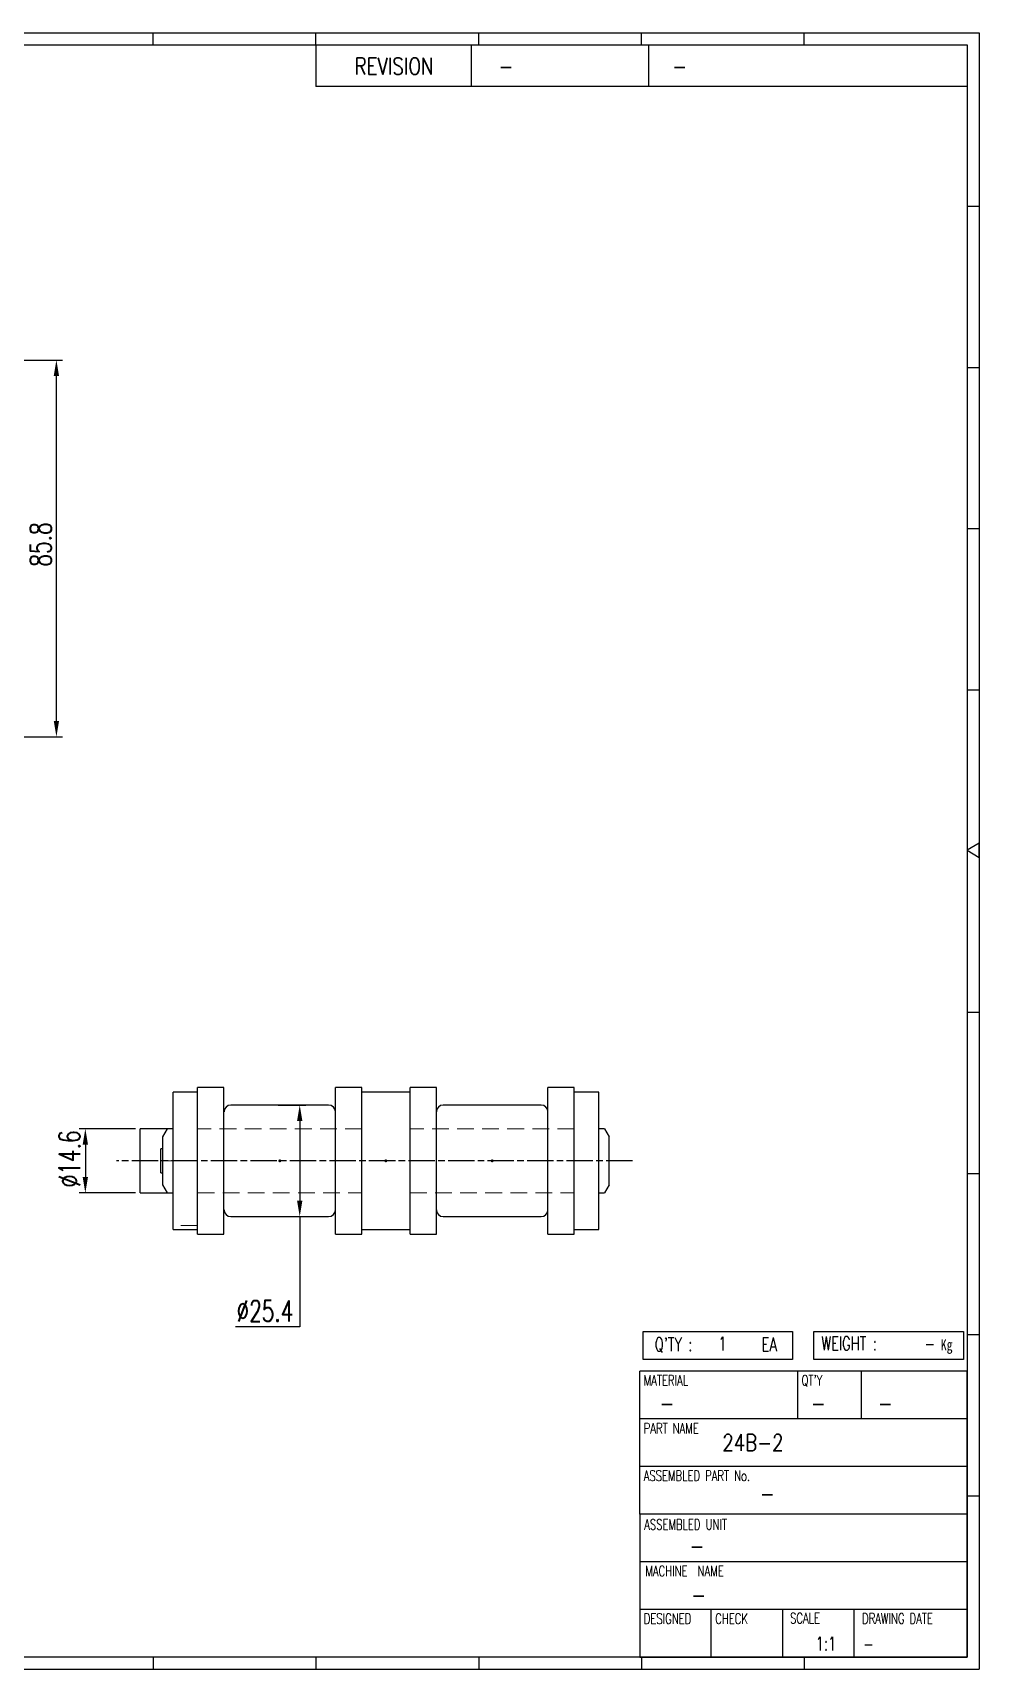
# Model space of a CAD drawing. Header units: millimetres. Extents: x 2039 to 2563, y -47 to 325.
# Drawn here: x 2347.6 to 2563.2, y -47.1 to 325.5 of the extents above; entities that cross this region are included whole.
import ezdxf
from ezdxf.enums import TextEntityAlignment as Align

# ---------------------------------------------------------------- set-up
doc = ezdxf.new("R2010")
doc.units = ezdxf.units.MM
doc.linetypes.add('AM_ISO08W050', pattern=[18, 12, -1.5, 3, -1.5])
doc.linetypes.add('HIDDEN', pattern=[9.525, 6.35, -3.175])
doc.layers.get('Defpoints').update_dxf_attribs({"color": 80})
for name, color, linetype, lineweight in [('2d ConnectionPoints', 7, 'Continuous', 50), ('CL1', 140, 'AM_ISO08W050', 25), ('HL3', 1, 'HIDDEN', 0)]:
    doc.layers.add(name, color=color, linetype=linetype, lineweight=lineweight)
doc.layers.add('S-DIM', color=40, linetype='Continuous')
doc.layers.add('TITLE', color=7, linetype='Continuous')
doc.styles.add('HAN', font='ROMANS.shx', dxfattribs={"width": 0.7, "bigfont": 'whgtxt.shx'})
doc.styles.add('HKD_ST2', font='romans.shx', dxfattribs={"width": 0.7, "height": 4, "bigfont": '@extfont2.shx'})
doc.styles.add('HSG', font='SIMPLEX.shx', dxfattribs={"width": 0.7, "bigfont": 'HSG.shx'})
doc.dimstyles.new('APP2.0', dxfattribs={"dimscale": 2, "dimtxt": 2.4, "dimasz": 1.8, "dimexe": 0.7, "dimexo": 0.5, "dimgap": 0.6, "dimtad": 1, "dimtoh": 1, "dimdec": 1, "dimrnd": 0.01, "dimzin": 9, "dimdsep": 46, "dimtxsty": 'HSG', "dimcen": 0, "dimclrd": 1, "dimclre": 1, "dimclrt": 256, "dimazin": 2, "dimtp": 1, "dimtm": 1, "dimtfac": 0.5, "dimtdec": 1, "dimtofl": 0, "dimtmove": 0, "dimatfit": 3, "dimfxl": 0, "dimtvp": 1, "dimtolj": 2, "dimlwd": -1, "dimlwe": -1, "dimarcsym": 0})

# ---------------------------------------------------------------- blocks, each defined once
blk = doc.blocks.new('MAST')
at = {"color": 140}
for p, q in [((0, 90.118), (80.15, 90.118)), ((80.15, 90.118), (80.15, 33.191)), ((57.068, 89.693), (57.068, 88.246)), ((62.47, 89.693), (62.47, 88.246)), ((68.635, 89.693), (68.635, 88.246)), ((79.725, 88.246), (57.068, 88.246)), ((68.449, 43.961), (68.449, 44.936)), ((68.449, 44.936), (73.654, 44.936)), ((73.654, 44.936), (73.654, 43.961)), ((74.39, 43.961), (74.39, 44.936)), ((74.39, 44.936), (79.595, 44.936)), ((79.595, 44.936), (79.595, 43.961)), ((73.654, 43.961), (68.449, 43.961)), ((79.595, 43.961), (74.39, 43.961)), ((68.336, 38.59), (68.336, 43.563)), ((79.725, 43.563), (68.336, 43.563)), ((73.827, 43.563), (73.827, 41.905)), ((76.037, 43.563), (76.037, 41.905)), ((79.725, 38.59), (79.725, 43.563)), ((79.725, 41.905), (68.336, 41.905)), ((79.725, 40.248), (68.336, 40.248)), ((68.336, 38.59), (68.336, 33.616)), ((79.725, 38.59), (68.336, 38.59)), ((79.725, 33.616), (79.725, 38.59)), ((79.725, 36.932), (68.336, 36.932)), ((79.725, 35.274), (68.336, 35.274)), ((70.822, 33.616), (70.822, 35.274)), ((73.309, 33.616), (73.309, 35.274)), ((75.796, 33.616), (75.796, 35.274)), ((68.336, 33.616), (79.725, 33.616)), ((0, 33.191), (80.15, 33.191))]:
    blk.add_line(p, q, dxfattribs=at)
for p, q in [((51.404, 89.693), (51.404, 90.118)), ((57.068, 89.693), (57.068, 90.118)), ((62.732, 89.693), (62.732, 90.118)), ((68.397, 89.693), (68.397, 90.118)), ((74.061, 89.693), (74.061, 90.118)), ((79.725, 84.085), (80.15, 84.085)), ((79.725, 78.478), (80.15, 78.478)), ((79.725, 72.87), (80.15, 72.87)), ((79.725, 67.262), (80.15, 67.262)), ((79.725, 56.047), (80.15, 56.047)), ((79.725, 50.439), (80.15, 50.439)), ((79.725, 44.832), (80.15, 44.832)), ((79.725, 39.224), (80.15, 39.224)), ((51.404, 33.616), (51.404, 33.191)), ((57.068, 33.616), (57.068, 33.191)), ((62.732, 33.616), (62.732, 33.191)), ((68.397, 33.616), (68.397, 33.191)), ((74.061, 33.616), (74.061, 33.191))]:
    blk.add_line(p, q)
blk.add_lwpolyline([(0.425, 89.693), (79.725, 89.693), (79.725, 33.616), (0.425, 33.616)], close=True, dxfattribs=at)
blk.add_lwpolyline([(79.725, 61.679), (80.15, 61.433), (80.15, 61.924)], close=True)
for s, height, style, width, p in [('REVISION', 0.5806, 'HAN', 0.8, (58.415, 88.664)), ('-', 0.581, 'HAN', 0.8, (63.426, 88.664)), ('-', 0.581, 'HAN', 0.8, (69.468, 88.664)), ("Q'TY : ", 0.4746, 'HKD_ST2', 0.7, (68.857, 44.253)), ('1', 0.475, 'HKD_ST2', 0.7, (71.071, 44.275)), ('EA', 0.4746, 'HKD_ST2', 0.7, (72.578, 44.253)), ('WEIGHT : ', 0.4746, 'HKD_ST2', 0.7, (74.65, 44.286)), ('-', 0.581, 'HAN', 0.8, (69.029, 42.157)), ('-', 0.581, 'HAN', 0.8, (74.289, 42.157)), ('-', 0.581, 'HAN', 0.8, (76.623, 42.157)), ('-', 0.581, 'HAN', 0.8, (72.515, 39.013)), ('-', 0.581, 'HAN', 0.8, (70.067, 37.189)), ('-', 0.581, 'HAN', 0.8, (70.126, 35.48)), ('1:1', 0.4746, 'HKD_ST2', 0.7, (74.458, 33.848)), ('-', 0.475, 'HKD_ST2', 0.7, (76.112, 33.837))]:
    blk.add_text(s, height=height, dxfattribs=dict(style=style, width=width)).set_placement(p)
at = {"style": 'HKD_ST2', "width": 0.7}
blk.add_text('-', height=0.475, dxfattribs=at).set_placement((78.613, 44.286), align=Align.RIGHT)
at = {"color": 254, "style": 'HKD_ST2', "width": 0.7}
for s, height, p in [('MATERIAL', 0.3651, (68.474, 43.425)), ("QT'Y", 0.3651, (73.965, 43.425)), ('PART NAME', 0.3651, (68.474, 41.756)), ('ASSEMBLED PART No.', 0.36511, (68.474, 40.109)), ('ASSEMBLED UNIT', 0.36511, (68.49, 38.408)), ('MACHINE  NAME', 0.36511, (68.532, 36.794)), ('DESIGNED', 0.3651, (68.474, 35.136)), ('CHECK', 0.3651, (70.961, 35.136)), ('SCALE', 0.3651, (73.566, 35.153)), ('DRAWING DATE', 0.36511, (76.071, 35.141))]:
    blk.add_text(s, height=height, dxfattribs=at).set_placement(p, align=Align.TOP_LEFT)
at = {"layer": 'TITLE', "width": 0.8}
blk.add_text('Kg', height=0.3789, dxfattribs=at).set_placement((78.807, 44.286))
blk = doc.blocks.new('*D11')
at = {"layer": 'Defpoints', "color": 0, "transparency": 16777216}
for p in [(2323.02, 250.95), (2353.04, 250.95), (2323.02, 165.19)]:
    blk.add_point(p, dxfattribs=at)
at = {"layer": 'S-DIM', "color": 1, "transparency": 16777216}
for p, q in [((2324.02, 250.95), (2354.44, 250.95)), ((2353.04, 168.79), (2353.04, 247.35)), ((2324.02, 165.19), (2354.44, 165.19))]:
    blk.add_line(p, q, dxfattribs=at)
for points in [[(2352.44, 247.35), (2353.64, 247.35), (2353.04, 250.95)], [(2352.44, 168.79), (2353.64, 168.79), (2353.04, 165.19)]]:
    blk.add_solid(points, dxfattribs=at)
at = {"layer": 'S-DIM', "transparency": 16777216, "insert": (2349.44, 208.95), "char_height": 4.8, "attachment_point": 5, "rotation": 90, "style": 'HSG'}
blk.add_mtext('\\A2;85.8', dxfattribs=at)
blk = doc.blocks.new('*D15')
at = {"layer": 'Defpoints', "color": 0, "transparency": 16777216}
for p in [(2372.08, 75.98), (2359.63, 61.35), (2372.08, 61.35)]:
    blk.add_point(p, dxfattribs=at)
at = {"layer": 'S-DIM', "color": 1, "transparency": 16777216}
for p, q in [((2371.08, 75.98), (2358.23, 75.98)), ((2359.63, 72.38), (2359.63, 64.95)), ((2371.08, 61.35), (2358.23, 61.35))]:
    blk.add_line(p, q, dxfattribs=at)
for points in [[(2359.03, 72.38), (2360.23, 72.38), (2359.63, 75.98)], [(2359.03, 64.95), (2360.23, 64.95), (2359.63, 61.35)]]:
    blk.add_solid(points, dxfattribs=at)
at = {"layer": 'S-DIM', "transparency": 16777216, "insert": (2356.03, 69.1), "char_height": 4.8, "attachment_point": 5, "rotation": 90, "style": 'HSG'}
blk.add_mtext('\\A2;%%c14.6', dxfattribs=at)
blk = doc.blocks.new('*D16')
at = {"layer": 'Defpoints', "color": 0, "transparency": 16777216}
for p in [(2402.51, 81.36), (2402.51, 55.96), (2408.45, 55.96)]:
    blk.add_point(p, dxfattribs=at)
at = {"layer": 'S-DIM', "color": 1, "transparency": 16777216}
for p, q in [((2403.51, 81.36), (2409.85, 81.36)), ((2408.45, 77.76), (2408.45, 59.56)), ((2403.51, 55.96), (2409.85, 55.96)), ((2408.45, 55.96), (2408.45, 30.88)), ((2408.45, 30.88), (2393.81, 30.88))]:
    blk.add_line(p, q, dxfattribs=at)
for points in [[(2407.85, 77.76), (2409.05, 77.76), (2408.45, 81.36)], [(2407.85, 59.56), (2409.05, 59.56), (2408.45, 55.96)]]:
    blk.add_solid(points, dxfattribs=at)
at = {"layer": 'S-DIM', "transparency": 16777216, "insert": (2400.53, 34.48), "char_height": 4.8, "attachment_point": 5, "style": 'HSG'}
blk.add_mtext('\\A2;%%c25.4', dxfattribs=at)

msp = doc.modelspace()

# ---------------------------------------------------------------- linework, layer by layer
for p, q in [((2385.2, 84.26), (2379.6, 84.26)), ((2379.6, 53.06), (2379.6, 84.26)), ((2391.2, 85.36), (2385.2, 85.36)), ((2385.2, 51.96), (2385.2, 85.36)), ((2391.2, 51.96), (2391.2, 85.36)), ((2422.6, 85.36), (2416.6, 85.36)), ((2416.6, 51.96), (2416.6, 85.36)), ((2422.6, 51.96), (2422.6, 85.36)), ((2433.56, 84.26), (2422.6, 84.26)), ((2439.56, 85.36), (2433.56, 85.36)), ((2433.56, 51.96), (2433.56, 85.36)), ((2439.56, 51.96), (2439.56, 85.36)), ((2470.96, 85.36), (2464.96, 85.36)), ((2464.96, 51.96), (2464.96, 85.36)), ((2470.96, 51.96), (2470.96, 85.36)), ((2476.56, 84.26), (2470.96, 84.26)), ((2476.56, 53.06), (2476.56, 84.26)), ((2415.03, 81.36), (2392.78, 81.36)), ((2463.39, 81.36), (2441.14, 81.36)), ((2372.08, 61.35), (2372.08, 75.98)), ((2378.34, 75.98), (2372.08, 75.98)), ((2377.28, 74.15), (2378.34, 75.98)), ((2379.6, 75.98), (2378.34, 75.98)), ((2477.83, 75.98), (2476.56, 75.98)), ((2477.83, 75.98), (2478.88, 74.15)), ((2377.28, 71.36), (2376.8, 71.36)), ((2376.8, 65.96), (2376.8, 71.36)), ((2377.28, 63.18), (2377.28, 74.15)), ((2478.88, 63.18), (2478.88, 74.15)), ((2376.8, 65.96), (2377.28, 65.96)), ((2372.08, 61.35), (2378.34, 61.35)), ((2378.34, 61.35), (2377.28, 63.18)), ((2378.34, 61.35), (2379.6, 61.35)), ((2476.56, 61.35), (2477.83, 61.35)), ((2478.88, 63.18), (2477.83, 61.35)), ((2392.78, 55.96), (2415.03, 55.96)), ((2441.14, 55.96), (2463.39, 55.96)), ((2379.6, 53.06), (2385.2, 53.06)), ((2422.6, 53.06), (2433.56, 53.06)), ((2470.96, 53.06), (2476.56, 53.06)), ((2385.2, 51.96), (2391.2, 51.96)), ((2416.6, 51.96), (2422.6, 51.96)), ((2433.56, 51.96), (2439.56, 51.96)), ((2464.96, 51.96), (2470.96, 51.96))]:
    msp.add_line(p, q)
for centre, start, end in [((2392.78, 79.79), 90, 180), ((2415.03, 79.79), 0, 90), ((2441.14, 79.79), 90, 180), ((2463.39, 79.79), 0, 90), ((2392.78, 57.54), 180, 270), ((2415.03, 57.54), 270, 0), ((2441.14, 57.54), 180, 270), ((2463.39, 57.54), 270, 0)]:
    msp.add_arc(centre, 1.57, start, end)
at = {"layer": '2d ConnectionPoints'}
for p in [(2403.9, 68.66), (2403.9, 68.66), (2428.08, 68.66), (2452.26, 68.66), (2452.26, 68.66)]:
    msp.add_point(p, dxfattribs=at)
at = {"layer": 'CL1', "ltscale": 0.5}
msp.add_line((2484.22, 68.66), (2366.74, 68.66), dxfattribs=at)
at = {"layer": 'HL3', "ltscale": 0.6}
for p, q in [((2422.6, 75.98), (2385.2, 75.98)), ((2470.96, 75.98), (2433.56, 75.98)), ((2376.8, 68.66), (2379.6, 68.66)), ((2385.2, 61.35), (2422.6, 61.35)), ((2433.56, 61.35), (2470.96, 61.35)), ((2385.2, 53.95), (2379.6, 53.95))]:
    msp.add_line(p, q, dxfattribs=at)

# ---------------------------------------------------------------- block references
at = {"color": 140, "xscale": 6.544131730458676, "yscale": 6.544131730458676, "zscale": 6.544131730458676}
msp.add_blockref('MAST', (2038.68, -264.28), dxfattribs=at)

# ---------------------------------------------------------------- texts
at = {"style": 'HAN', "width": 0.8}
msp.add_text('24B-2', height=3.8, dxfattribs=at).set_placement((2504.67, 2.62))

# ---------------------------------------------------------------- dimensions: what is measured, and where the dimension line sits
at = {"layer": 'S-DIM'}
dim = msp.add_linear_dim(base=(2353.04, 250.95), p1=(2323.02, 165.19), p2=(2323.02, 250.95), angle=90, dimstyle='APP2.0', dxfattribs=at)
dim.commit()
dim.dimension.update_dxf_attribs({"geometry": '*D11', "text_midpoint": (2353.04, 208.95), "dimtype": 128})
for base, p1, p2, picture, middle in [((2408.45, 55.96), (2402.51, 81.36), (2402.51, 55.96), '*D16', (2400.53, 30.88)), ((2359.63, 61.35), (2372.08, 75.98), (2372.08, 61.35), '*D15', (2359.63, 69.1))]:
    dim = msp.add_linear_dim(base=base, p1=p1, p2=p2, angle=90, text='%%c<>', dimstyle='APP2.0', dxfattribs=at)
    dim.commit()
    dim.dimension.update_dxf_attribs({"geometry": picture, "text_midpoint": middle, "dimtype": 128})

doc.saveas('drawing.dxf')
